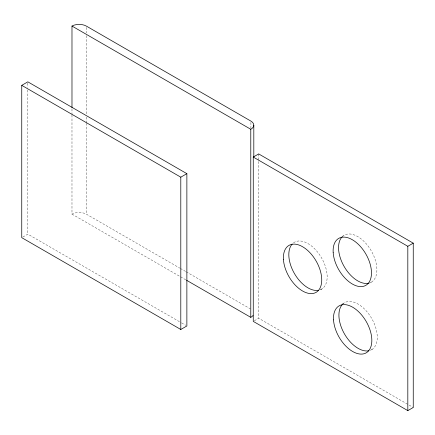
<?xml version="1.0" encoding="UTF-8"?>
<svg xmlns="http://www.w3.org/2000/svg" width="435" height="435" viewBox="0 0 435 435"><rect width="100%" height="100%" fill="white"/><g stroke="black" fill="none" stroke-linecap="round" stroke-linejoin="round"><path stroke-width="0.33" stroke-dasharray="2.17 1.63" d="M22.854 237.015L27.829 234.144L181.003 322.58M342.149 236.482L343.231 235.857M254.344 320.758L258.689 318.251L408.547 404.773M320.318 289.84L322.487 288.59M369.511 283.158L372.224 281.586M342.508 303.973L343.596 303.347M370.413 350.333L372.583 349.082M71.982 114.992L71.982 214.118A10.266 5.927 0 0 1 86.391 214.178L179.807 268.118M180.394 268.455L185.685 271.505M186.272 271.848L250.315 308.823M409.134 405.11L413.25 407.486M71.982 214.118L186.082 279.993M181.591 322.922L185.701 325.293M258.689 153.925L258.689 318.251M250.903 122.452L250.903 127.885M86.391 27.47L86.391 32.902M86.391 35.621L86.391 114.378M86.391 117.091L86.391 122.523M86.391 123.203L86.391 214.178M71.982 108.88L71.982 114.313M27.829 83.194L27.829 87.256M27.829 89.963L27.829 234.144M293.494 242.855A27.122 15.66 60 0 1 321.596 257.971A27.122 15.66 60 0 1 320.454 289.748M342.34 236.624A27.122 15.66 60 0 1 371.082 250.533A27.122 15.66 60 0 1 369.636 282.957M342.698 304.119A27.122 15.66 60 0 1 370.914 317.153A27.122 15.66 60 0 1 371.088 350.001"/><path stroke-width="0.65" d="M21.75 85.347L27.829 81.84L186.871 173.663L186.871 325.967L180.797 329.48L21.75 237.651L21.75 85.347L180.797 177.175L186.871 173.663M253.257 157.062L258.689 153.925L413.25 243.16L413.25 407.486L407.818 410.624L253.257 321.383L253.257 157.062L407.818 246.297L413.25 243.16M71.982 107.521L71.982 26.051L250.783 129.277L250.783 317.343L186.675 280.33M407.818 246.297L407.818 410.624M253.812 125.204L253.812 157.111M180.797 177.175L180.797 329.48M318.746 290.265A27.122 15.66 60 0 1 294.386 273.474A27.122 15.66 60 0 1 292.184 244.062M368.483 283.267A27.122 15.66 60 0 1 344.123 266.476A27.122 15.66 60 0 1 341.921 237.059M368.842 350.757A27.122 15.66 60 0 1 344.487 333.966A27.122 15.66 60 0 1 342.28 304.554M250.783 129.277A9.94 5.737 0 0 0 250.903 121.093L86.391 26.111A10.266 5.927 0 0 0 71.982 26.051M253.007 315.484A9.94 5.737 0 0 1 250.783 317.343M333.172 252.398A27.122 15.66 60 0 0 363.051 286.399A27.122 15.66 60 0 0 360.675 246.77A27.122 15.66 60 0 0 333.172 252.398M283.435 259.396A27.122 15.66 60 0 0 313.314 293.402A27.122 15.66 60 0 0 310.938 253.774A27.122 15.66 60 0 0 283.435 259.396M333.531 319.888A27.122 15.66 60 0 0 363.415 353.894A27.122 15.66 60 0 0 361.034 314.266A27.122 15.66 60 0 0 333.531 319.888"/></g></svg>
